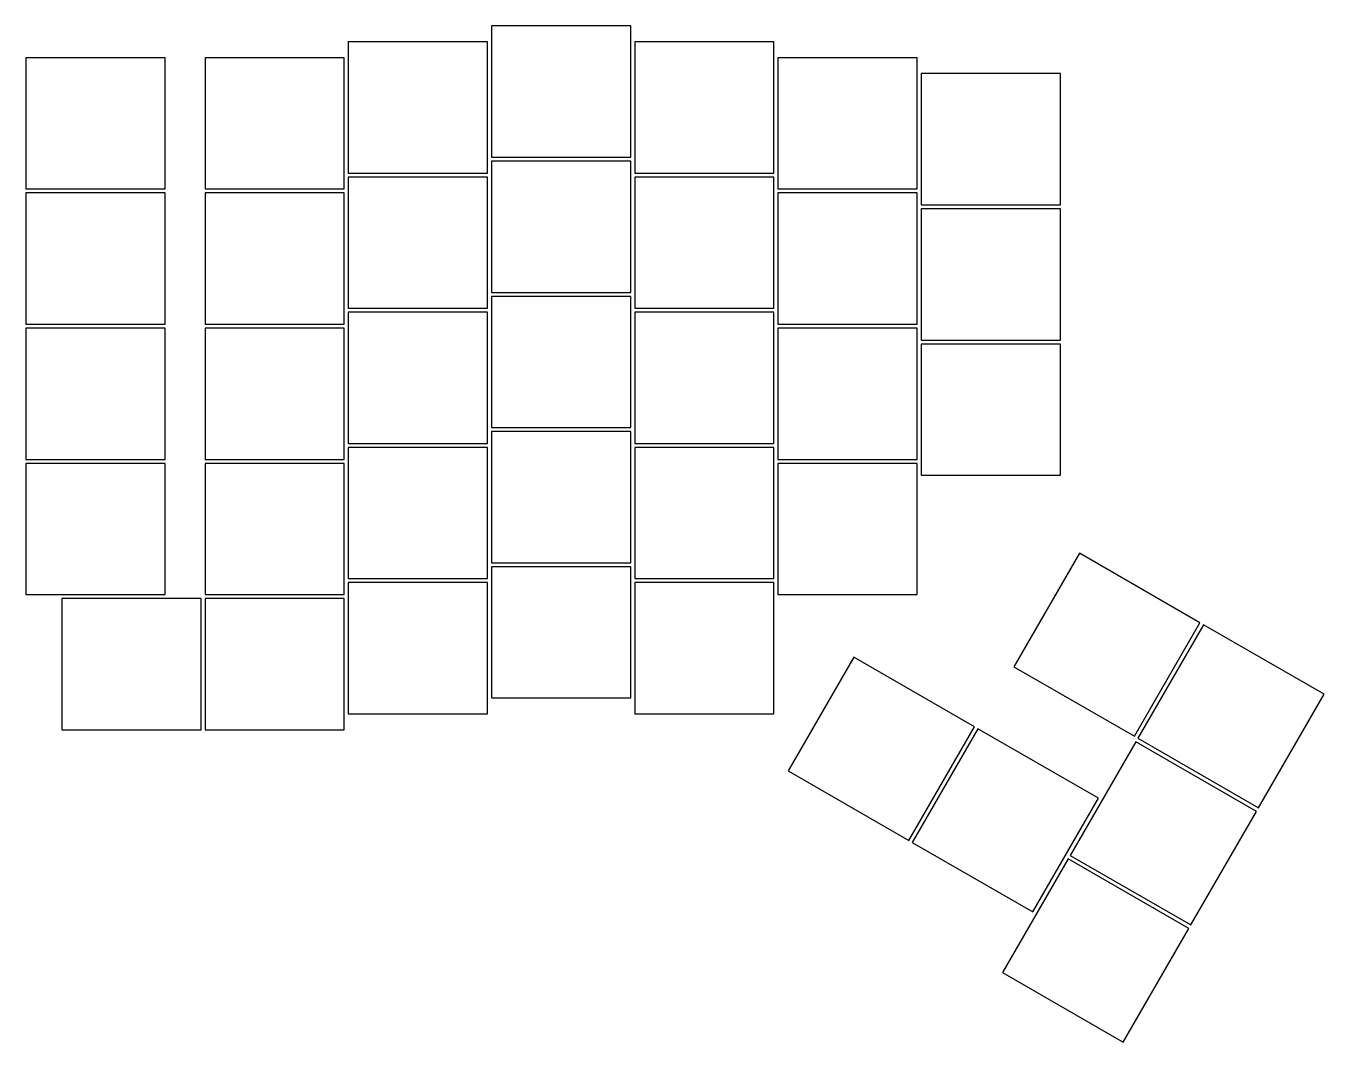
# Model space of a CAD drawing. Header units: millimetres. Extents: x -13 to 150, y -48 to 80.
import ezdxf

# ---------------------------------------------------------------- set-up
doc = ezdxf.new("R2010")
doc.units = ezdxf.units.MM

msp = doc.modelspace()

# ---------------------------------------------------------------- linework, layer by layer
for p, q in [((62.75, 80.25), (45.25, 80.25)), ((45.25, 80.25), (45.25, 63.75)), ((62.75, 63.75), (62.75, 80.25)), ((44.75, 78.25), (27.25, 78.25)), ((27.25, 78.25), (27.25, 61.75)), ((44.75, 61.75), (44.75, 78.25)), ((80.75, 78.25), (63.25, 78.25)), ((63.25, 78.25), (63.25, 61.75)), ((80.75, 61.75), (80.75, 78.25)), ((4.25, 76.25), (-13.25, 76.25)), ((-13.25, 76.25), (-13.25, 59.75)), ((4.25, 59.75), (4.25, 76.25)), ((26.75, 76.25), (9.25, 76.25)), ((9.25, 76.25), (9.25, 59.75)), ((26.75, 59.75), (26.75, 76.25)), ((98.75, 76.25), (81.25, 76.25)), ((81.25, 76.25), (81.25, 59.75)), ((98.75, 59.75), (98.75, 76.25)), ((116.75, 74.25), (99.25, 74.25)), ((99.25, 74.25), (99.25, 57.75)), ((116.75, 57.75), (116.75, 74.25)), ((45.25, 63.75), (62.75, 63.75)), ((62.75, 63.25), (45.25, 63.25)), ((45.25, 63.25), (45.25, 46.75)), ((62.75, 46.75), (62.75, 63.25)), ((27.25, 61.75), (44.75, 61.75)), ((44.75, 61.25), (27.25, 61.25)), ((27.25, 61.25), (27.25, 44.75)), ((44.75, 44.75), (44.75, 61.25)), ((63.25, 61.75), (80.75, 61.75)), ((80.75, 61.25), (63.25, 61.25)), ((63.25, 61.25), (63.25, 44.75)), ((80.75, 44.75), (80.75, 61.25)), ((-13.25, 59.75), (4.25, 59.75)), ((4.25, 59.25), (-13.25, 59.25)), ((-13.25, 59.25), (-13.25, 42.75)), ((4.25, 42.75), (4.25, 59.25)), ((9.25, 59.75), (26.75, 59.75)), ((26.75, 59.25), (9.25, 59.25)), ((9.25, 59.25), (9.25, 42.75)), ((26.75, 42.75), (26.75, 59.25)), ((81.25, 59.75), (98.75, 59.75)), ((98.75, 59.25), (81.25, 59.25)), ((81.25, 59.25), (81.25, 42.75)), ((98.75, 42.75), (98.75, 59.25)), ((99.25, 57.75), (116.75, 57.75)), ((116.75, 57.25), (99.25, 57.25)), ((99.25, 57.25), (99.25, 40.75)), ((116.75, 40.75), (116.75, 57.25)), ((45.25, 46.75), (62.75, 46.75)), ((62.75, 46.25), (45.25, 46.25)), ((45.25, 46.25), (45.25, 29.75)), ((62.75, 29.75), (62.75, 46.25)), ((27.25, 44.75), (44.75, 44.75)), ((44.75, 44.25), (27.25, 44.25)), ((27.25, 44.25), (27.25, 27.75)), ((44.75, 27.75), (44.75, 44.25)), ((63.25, 44.75), (80.75, 44.75)), ((80.75, 44.25), (63.25, 44.25)), ((63.25, 44.25), (63.25, 27.75)), ((80.75, 27.75), (80.75, 44.25)), ((-13.25, 42.75), (4.25, 42.75)), ((9.25, 42.75), (26.75, 42.75)), ((81.25, 42.75), (98.75, 42.75)), ((4.25, 42.25), (-13.25, 42.25)), ((-13.25, 42.25), (-13.25, 25.75)), ((4.25, 25.75), (4.25, 42.25)), ((26.75, 42.25), (9.25, 42.25)), ((9.25, 42.25), (9.25, 25.75)), ((26.75, 25.75), (26.75, 42.25)), ((98.75, 42.25), (81.25, 42.25)), ((81.25, 42.25), (81.25, 25.75)), ((98.75, 25.75), (98.75, 42.25)), ((99.25, 40.75), (116.75, 40.75)), ((116.75, 40.25), (99.25, 40.25)), ((99.25, 40.25), (99.25, 23.75)), ((116.75, 23.75), (116.75, 40.25)), ((45.25, 29.75), (62.75, 29.75)), ((27.25, 27.75), (44.75, 27.75)), ((62.75, 29.25), (45.25, 29.25)), ((45.25, 29.25), (45.25, 12.75)), ((62.75, 12.75), (62.75, 29.25)), ((63.25, 27.75), (80.75, 27.75)), ((44.75, 27.25), (27.25, 27.25)), ((27.25, 27.25), (27.25, 10.75)), ((44.75, 10.75), (44.75, 27.25)), ((80.75, 27.25), (63.25, 27.25)), ((63.25, 27.25), (63.25, 10.75)), ((80.75, 10.75), (80.75, 27.25)), ((-13.25, 25.75), (4.25, 25.75)), ((4.25, 25.25), (-13.25, 25.25)), ((-13.25, 25.25), (-13.25, 8.75)), ((4.25, 8.75), (4.25, 25.25)), ((9.25, 25.75), (26.75, 25.75)), ((26.75, 25.25), (9.25, 25.25)), ((9.25, 25.25), (9.25, 8.75)), ((26.75, 8.75), (26.75, 25.25)), ((81.25, 25.75), (98.75, 25.75)), ((98.75, 25.25), (81.25, 25.25)), ((81.25, 25.25), (81.25, 8.75)), ((98.75, 8.75), (98.75, 25.25)), ((99.25, 23.75), (116.75, 23.75)), ((119.14, 13.96), (110.89, -0.32)), ((134.29, 5.21), (119.14, 13.96)), ((45.25, 12.75), (62.75, 12.75)), ((62.75, 12.25), (45.25, 12.25)), ((45.25, 12.25), (45.25, -4.25)), ((62.75, -4.25), (62.75, 12.25)), ((27.25, 10.75), (44.75, 10.75)), ((44.75, 10.25), (27.25, 10.25)), ((27.25, 10.25), (27.25, -6.25)), ((44.75, -6.25), (44.75, 10.25)), ((63.25, 10.75), (80.75, 10.75)), ((80.75, 10.25), (63.25, 10.25)), ((63.25, 10.25), (63.25, -6.25)), ((80.75, -6.25), (80.75, 10.25)), ((-13.25, 8.75), (4.25, 8.75)), ((8.75, 8.25), (-8.75, 8.25)), ((-8.75, 8.25), (-8.75, -8.25)), ((8.75, -8.25), (8.75, 8.25)), ((9.25, 8.75), (26.75, 8.75)), ((26.75, 8.25), (9.25, 8.25)), ((9.25, 8.25), (9.25, -8.25)), ((26.75, -8.25), (26.75, 8.25)), ((81.25, 8.75), (98.75, 8.75)), ((126.04, -9.07), (134.29, 5.21)), ((134.72, 4.96), (126.47, -9.32)), ((149.88, -3.79), (134.72, 4.96)), ((90.8, 0.88), (82.55, -13.41)), ((105.95, -7.87), (90.8, 0.88)), ((110.89, -0.32), (126.04, -9.07)), ((45.25, -4.25), (62.75, -4.25)), ((141.63, -18.07), (149.88, -3.79)), ((27.25, -6.25), (44.75, -6.25)), ((63.25, -6.25), (80.75, -6.25)), ((97.7, -22.16), (105.95, -7.87)), ((106.39, -8.12), (98.14, -22.41)), ((121.54, -16.87), (106.39, -8.12)), ((-8.75, -8.25), (8.75, -8.25)), ((9.25, -8.25), (26.75, -8.25)), ((126.22, -9.76), (117.97, -24.05)), ((141.38, -18.51), (126.22, -9.76)), ((126.47, -9.32), (141.63, -18.07)), ((82.55, -13.41), (97.7, -22.16)), ((113.29, -31.16), (121.54, -16.87)), ((133.13, -32.8), (141.38, -18.51)), ((98.14, -22.41), (113.29, -31.16)), ((117.97, -24.05), (133.13, -32.8)), ((117.72, -24.48), (109.47, -38.77)), ((132.88, -33.23), (117.72, -24.48)), ((124.63, -47.52), (132.88, -33.23)), ((109.47, -38.77), (124.63, -47.52))]:
    msp.add_line(p, q)

doc.saveas('drawing.dxf')
